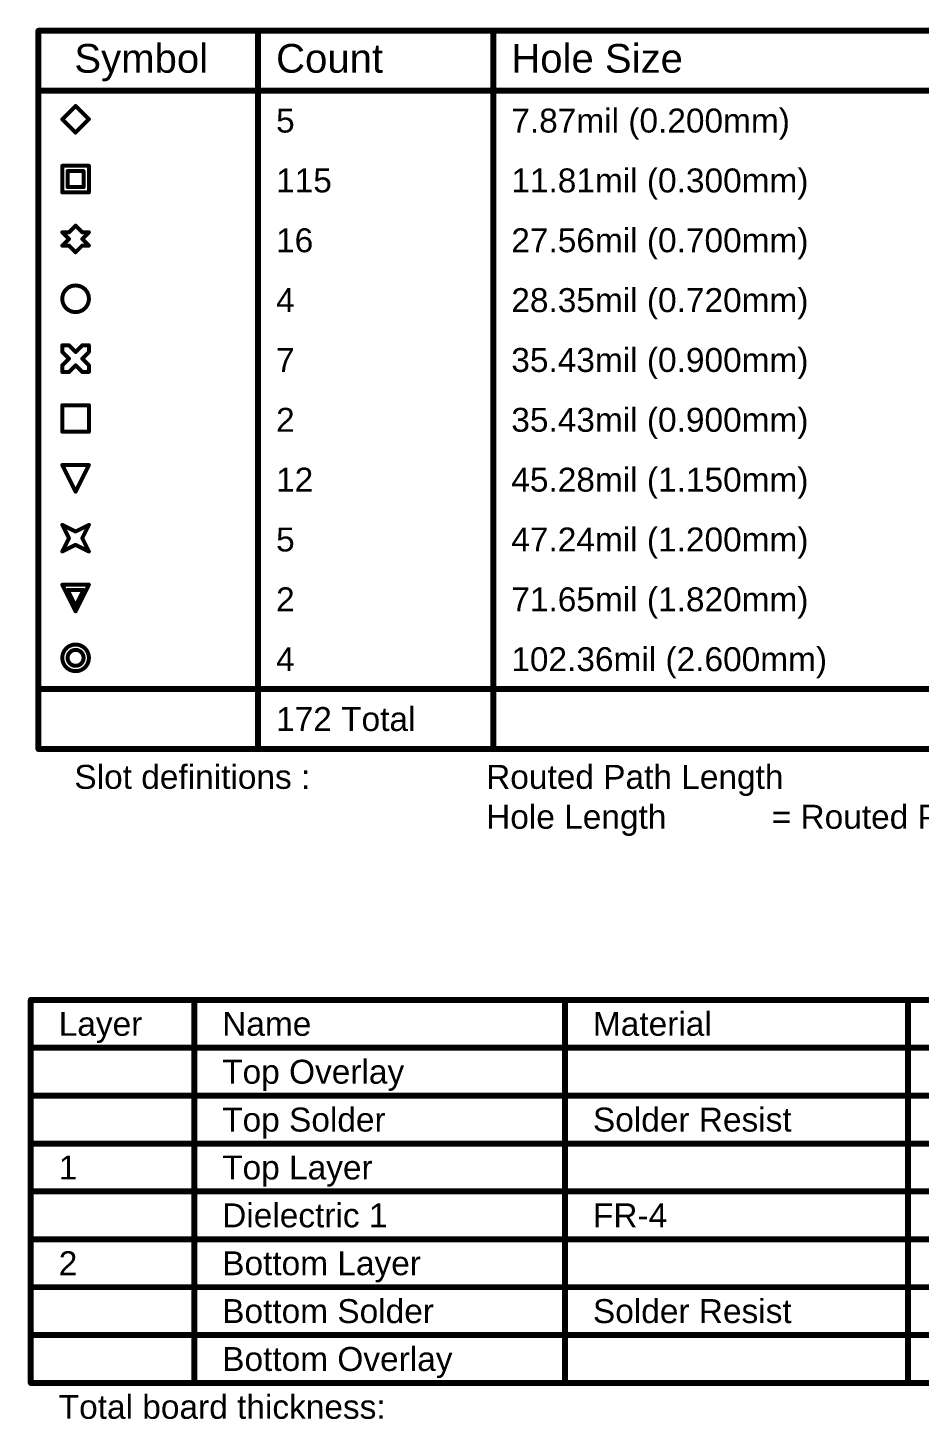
# Model space of a CAD drawing. Header units: inches. Extents: x 0 to 355, y -10 to 78.
# Drawn here: x 100 to 156.7, y -10.2 to 78.4 of the extents above; entities that cross this region are included whole.
import ezdxf

# ---------------------------------------------------------------- set-up
doc = ezdxf.new("R2010")
doc.units = ezdxf.units.IN
doc.layers.add('Drill Drawing', color=1, linetype='Continuous')
doc.layers.add('Fabrication', color=76, linetype='Continuous')
doc.styles.add('Arial', font='', dxfattribs={"height": 0.2})
doc.styles.get('Arial').set_extended_font_data('Arial')

msp = doc.modelspace()

# ---------------------------------------------------------------- linework, layer by layer
at = {"layer": 'Drill Drawing'}
for points, const_width in [([(100.648, 78.183), (354.577, 78.183)], 0.381), ([(100.648, 32.463), (100.648, 78.183)], 0.381), ([(114.64, 32.463), (114.64, 78.183)], 0.381), ([(129.622, 32.463), (129.622, 78.183)], 0.381), ([(100.648, 74.373), (354.577, 74.373)], 0.381), ([(102.166, 72.553), (103.013, 73.399)], 0.254), ([(103.013, 73.399), (103.86, 72.553)], 0.254), ([(102.166, 72.553), (103.013, 71.706)], 0.254), ([(103.013, 71.706), (103.86, 72.553)], 0.254), ([(102.166, 69.589), (103.86, 69.589)], 0.254), ([(102.166, 67.896), (102.166, 69.589)], 0.254), ([(102.505, 69.251), (103.521, 69.251)], 0.254), ([(102.505, 68.235), (102.505, 69.251)], 0.254), ([(103.521, 68.235), (103.521, 69.251)], 0.254), ([(103.86, 67.896), (103.86, 69.589)], 0.254), ([(102.505, 68.235), (103.521, 68.235)], 0.254), ([(102.166, 67.896), (103.86, 67.896)], 0.254), ([(102.59, 65.356), (103.013, 65.779)], 0.254), ([(103.013, 65.779), (103.436, 65.356)], 0.254), ([(102.166, 65.356), (102.59, 64.933)], 0.254), ([(102.166, 65.356), (102.59, 65.356)], 0.254), ([(102.166, 64.509), (102.59, 64.933)], 0.254), ([(103.436, 65.356), (103.86, 65.356)], 0.254), ([(103.436, 64.933), (103.86, 65.356)], 0.254), ([(103.436, 64.933), (103.86, 64.509)], 0.254), ([(102.166, 64.509), (102.59, 64.509)], 0.254), ([(102.59, 64.509), (103.013, 64.086)], 0.254), ([(103.013, 64.086), (103.436, 64.509)], 0.254), ([(103.436, 64.509), (103.86, 64.509)], 0.254), ([(102.166, 57.736), (102.166, 58.159)], 0.254), ([(102.166, 58.159), (102.59, 58.159)], 0.254), ([(102.166, 57.736), (102.59, 57.313)], 0.254), ([(102.59, 58.159), (103.013, 57.736)], 0.254), ([(103.013, 57.736), (103.436, 58.159)], 0.254), ([(103.436, 58.159), (103.86, 58.159)], 0.254), ([(103.436, 57.313), (103.86, 57.736)], 0.254), ([(103.86, 57.736), (103.86, 58.159)], 0.254), ([(102.166, 56.889), (102.59, 57.313)], 0.254), ([(102.166, 56.466), (102.166, 56.889)], 0.254), ([(102.59, 56.466), (103.013, 56.889)], 0.254), ([(103.013, 56.889), (103.436, 56.466)], 0.254), ([(103.436, 57.313), (103.86, 56.889)], 0.254), ([(103.86, 56.466), (103.86, 56.889)], 0.254), ([(102.166, 56.466), (102.59, 56.466)], 0.254), ([(103.436, 56.466), (103.86, 56.466)], 0.254), ([(102.166, 54.349), (103.86, 54.349)], 0.254), ([(102.166, 52.656), (102.166, 54.349)], 0.254), ([(103.86, 52.656), (103.86, 54.349)], 0.254), ([(102.166, 52.656), (103.86, 52.656)], 0.254), ([(102.166, 50.539), (103.86, 50.539)], 0.254), ([(102.166, 50.539), (103.013, 48.846)], 0.254), ([(103.013, 48.846), (103.86, 50.539)], 0.254), ([(102.166, 46.729), (103.013, 46.306)], 0.254), ([(102.166, 46.729), (102.59, 45.883)], 0.254), ([(103.013, 46.306), (103.86, 46.729)], 0.254), ([(103.436, 45.883), (103.86, 46.729)], 0.254), ([(102.166, 45.036), (102.59, 45.883)], 0.254), ([(102.166, 45.036), (103.013, 45.459)], 0.254), ([(103.013, 45.459), (103.86, 45.036)], 0.254), ([(103.436, 45.883), (103.86, 45.036)], 0.254), ([(102.166, 42.919), (103.86, 42.919)], 0.254), ([(102.166, 42.919), (103.013, 41.226)], 0.254), ([(102.505, 42.581), (103.521, 42.581)], 0.254), ([(102.505, 42.581), (103.013, 41.565)], 0.254), ([(103.013, 41.226), (103.86, 42.919)], 0.254), ([(103.013, 41.565), (103.521, 42.581)], 0.254), ([(100.648, 36.273), (354.577, 36.273)], 0.381), ([(100.648, 32.463), (354.577, 32.463)], 0.381)]:
    msp.add_lwpolyline(points, dxfattribs=dict(at, const_width=const_width))
for points, const_width in [([(100.552, 78.183, 1), (100.743, 78.183, 1)], 0.191), ([(100.552, 78.183, 1), (100.743, 78.183, 1)], 0.191), ([(114.545, 78.183, 1), (114.735, 78.183, 1)], 0.191), ([(129.527, 78.183, 1), (129.717, 78.183, 1)], 0.191), ([(100.552, 74.373, 1), (100.743, 74.373, 1)], 0.191), ([(102.949, 73.399, 1), (103.076, 73.399, 1)], 0.127), ([(102.949, 73.399, 1), (103.076, 73.399, 1)], 0.127), ([(102.103, 72.553, 1), (102.23, 72.553, 1)], 0.127), ([(102.103, 72.553, 1), (102.23, 72.553, 1)], 0.127), ([(103.796, 72.553, 1), (103.923, 72.553, 1)], 0.127), ([(103.796, 72.553, 1), (103.923, 72.553, 1)], 0.127), ([(102.949, 71.706, 1), (103.076, 71.706, 1)], 0.127), ([(102.949, 71.706, 1), (103.076, 71.706, 1)], 0.127), ([(102.103, 69.589, 1), (102.23, 69.589, 1)], 0.127), ([(102.103, 69.589, 1), (102.23, 69.589, 1)], 0.127), ([(102.441, 69.251, 1), (102.568, 69.251, 1)], 0.127), ([(102.441, 69.251, 1), (102.568, 69.251, 1)], 0.127), ([(103.457, 69.251, 1), (103.584, 69.251, 1)], 0.127), ([(103.457, 69.251, 1), (103.584, 69.251, 1)], 0.127), ([(103.796, 69.589, 1), (103.923, 69.589, 1)], 0.127), ([(103.796, 69.589, 1), (103.923, 69.589, 1)], 0.127), ([(102.441, 68.235, 1), (102.568, 68.235, 1)], 0.127), ([(102.441, 68.235, 1), (102.568, 68.235, 1)], 0.127), ([(103.457, 68.235, 1), (103.584, 68.235, 1)], 0.127), ([(103.457, 68.235, 1), (103.584, 68.235, 1)], 0.127), ([(102.103, 67.896, 1), (102.23, 67.896, 1)], 0.127), ([(102.103, 67.896, 1), (102.23, 67.896, 1)], 0.127), ([(103.796, 67.896, 1), (103.923, 67.896, 1)], 0.127), ([(103.796, 67.896, 1), (103.923, 67.896, 1)], 0.127), ([(102.949, 65.779, 1), (103.076, 65.779, 1)], 0.127), ([(102.949, 65.779, 1), (103.076, 65.779, 1)], 0.127), ([(102.103, 65.356, 1), (102.23, 65.356, 1)], 0.127), ([(102.103, 65.356, 1), (102.23, 65.356, 1)], 0.127), ([(102.526, 65.356, 1), (102.653, 65.356, 1)], 0.127), ([(102.526, 65.356, 1), (102.653, 65.356, 1)], 0.127), ([(102.526, 64.933, 1), (102.653, 64.933, 1)], 0.127), ([(102.526, 64.933, 1), (102.653, 64.933, 1)], 0.127), ([(103.373, 65.356, 1), (103.5, 65.356, 1)], 0.127), ([(103.373, 65.356, 1), (103.5, 65.356, 1)], 0.127), ([(103.373, 64.933, 1), (103.5, 64.933, 1)], 0.127), ([(103.373, 64.933, 1), (103.5, 64.933, 1)], 0.127), ([(103.796, 65.356, 1), (103.923, 65.356, 1)], 0.127), ([(103.796, 65.356, 1), (103.923, 65.356, 1)], 0.127), ([(102.103, 64.509, 1), (102.23, 64.509, 1)], 0.127), ([(102.103, 64.509, 1), (102.23, 64.509, 1)], 0.127), ([(102.526, 64.509, 1), (102.653, 64.509, 1)], 0.127), ([(102.526, 64.509, 1), (102.653, 64.509, 1)], 0.127), ([(102.949, 64.086, 1), (103.076, 64.086, 1)], 0.127), ([(102.949, 64.086, 1), (103.076, 64.086, 1)], 0.127), ([(103.373, 64.509, 1), (103.5, 64.509, 1)], 0.127), ([(103.373, 64.509, 1), (103.5, 64.509, 1)], 0.127), ([(103.796, 64.509, 1), (103.923, 64.509, 1)], 0.127), ([(103.796, 64.509, 1), (103.923, 64.509, 1)], 0.127), ([(103.86, 61.123, 1), (102.166, 61.123, 1)], 0.254), ([(102.103, 61.123, 1), (102.23, 61.123, 1)], 0.127), ([(103.796, 61.123, 1), (103.923, 61.123, 1)], 0.127), ([(102.103, 58.159, 1), (102.23, 58.159, 1)], 0.127), ([(102.103, 58.159, 1), (102.23, 58.159, 1)], 0.127), ([(102.103, 57.736, 1), (102.23, 57.736, 1)], 0.127), ([(102.103, 57.736, 1), (102.23, 57.736, 1)], 0.127), ([(102.526, 58.159, 1), (102.653, 58.159, 1)], 0.127), ([(102.526, 58.159, 1), (102.653, 58.159, 1)], 0.127), ([(102.949, 57.736, 1), (103.076, 57.736, 1)], 0.127), ([(102.949, 57.736, 1), (103.076, 57.736, 1)], 0.127), ([(103.373, 58.159, 1), (103.5, 58.159, 1)], 0.127), ([(103.373, 58.159, 1), (103.5, 58.159, 1)], 0.127), ([(103.796, 58.159, 1), (103.923, 58.159, 1)], 0.127), ([(103.796, 58.159, 1), (103.923, 58.159, 1)], 0.127), ([(103.796, 57.736, 1), (103.923, 57.736, 1)], 0.127), ([(103.796, 57.736, 1), (103.923, 57.736, 1)], 0.127), ([(102.103, 56.889, 1), (102.23, 56.889, 1)], 0.127), ([(102.103, 56.889, 1), (102.23, 56.889, 1)], 0.127), ([(102.526, 57.313, 1), (102.653, 57.313, 1)], 0.127), ([(102.526, 57.313, 1), (102.653, 57.313, 1)], 0.127), ([(102.949, 56.889, 1), (103.076, 56.889, 1)], 0.127), ([(102.949, 56.889, 1), (103.076, 56.889, 1)], 0.127), ([(103.373, 57.313, 1), (103.5, 57.313, 1)], 0.127), ([(103.373, 57.313, 1), (103.5, 57.313, 1)], 0.127), ([(103.796, 56.889, 1), (103.923, 56.889, 1)], 0.127), ([(103.796, 56.889, 1), (103.923, 56.889, 1)], 0.127), ([(102.103, 56.466, 1), (102.23, 56.466, 1)], 0.127), ([(102.103, 56.466, 1), (102.23, 56.466, 1)], 0.127), ([(102.526, 56.466, 1), (102.653, 56.466, 1)], 0.127), ([(102.526, 56.466, 1), (102.653, 56.466, 1)], 0.127), ([(103.373, 56.466, 1), (103.5, 56.466, 1)], 0.127), ([(103.373, 56.466, 1), (103.5, 56.466, 1)], 0.127), ([(103.796, 56.466, 1), (103.923, 56.466, 1)], 0.127), ([(103.796, 56.466, 1), (103.923, 56.466, 1)], 0.127), ([(102.103, 54.349, 1), (102.23, 54.349, 1)], 0.127), ([(102.103, 54.349, 1), (102.23, 54.349, 1)], 0.127), ([(103.796, 54.349, 1), (103.923, 54.349, 1)], 0.127), ([(103.796, 54.349, 1), (103.923, 54.349, 1)], 0.127), ([(102.103, 52.656, 1), (102.23, 52.656, 1)], 0.127), ([(102.103, 52.656, 1), (102.23, 52.656, 1)], 0.127), ([(103.796, 52.656, 1), (103.923, 52.656, 1)], 0.127), ([(103.796, 52.656, 1), (103.923, 52.656, 1)], 0.127), ([(102.103, 50.539, 1), (102.23, 50.539, 1)], 0.127), ([(102.103, 50.539, 1), (102.23, 50.539, 1)], 0.127), ([(103.796, 50.539, 1), (103.923, 50.539, 1)], 0.127), ([(103.796, 50.539, 1), (103.923, 50.539, 1)], 0.127), ([(102.949, 48.846, 1), (103.076, 48.846, 1)], 0.127), ([(102.949, 48.846, 1), (103.076, 48.846, 1)], 0.127), ([(102.103, 46.729, 1), (102.23, 46.729, 1)], 0.127), ([(102.103, 46.729, 1), (102.23, 46.729, 1)], 0.127), ([(102.949, 46.306, 1), (103.076, 46.306, 1)], 0.127), ([(102.949, 46.306, 1), (103.076, 46.306, 1)], 0.127), ([(103.796, 46.729, 1), (103.923, 46.729, 1)], 0.127), ([(103.796, 46.729, 1), (103.923, 46.729, 1)], 0.127), ([(102.526, 45.883, 1), (102.653, 45.883, 1)], 0.127), ([(102.526, 45.883, 1), (102.653, 45.883, 1)], 0.127), ([(102.949, 45.459, 1), (103.076, 45.459, 1)], 0.127), ([(102.949, 45.459, 1), (103.076, 45.459, 1)], 0.127), ([(103.373, 45.883, 1), (103.5, 45.883, 1)], 0.127), ([(103.373, 45.883, 1), (103.5, 45.883, 1)], 0.127), ([(102.103, 45.036, 1), (102.23, 45.036, 1)], 0.127), ([(102.103, 45.036, 1), (102.23, 45.036, 1)], 0.127), ([(103.796, 45.036, 1), (103.923, 45.036, 1)], 0.127), ([(103.796, 45.036, 1), (103.923, 45.036, 1)], 0.127), ([(102.103, 42.919, 1), (102.23, 42.919, 1)], 0.127), ([(102.103, 42.919, 1), (102.23, 42.919, 1)], 0.127), ([(102.441, 42.581, 1), (102.568, 42.581, 1)], 0.127), ([(102.441, 42.581, 1), (102.568, 42.581, 1)], 0.127), ([(103.457, 42.581, 1), (103.584, 42.581, 1)], 0.127), ([(103.457, 42.581, 1), (103.584, 42.581, 1)], 0.127), ([(103.796, 42.919, 1), (103.923, 42.919, 1)], 0.127), ([(103.796, 42.919, 1), (103.923, 42.919, 1)], 0.127), ([(102.949, 41.565, 1), (103.076, 41.565, 1)], 0.127), ([(102.949, 41.565, 1), (103.076, 41.565, 1)], 0.127), ([(102.949, 41.226, 1), (103.076, 41.226, 1)], 0.127), ([(102.949, 41.226, 1), (103.076, 41.226, 1)], 0.127), ([(103.86, 38.263, 1), (102.166, 38.263, 1)], 0.254), ([(102.103, 38.263, 1), (102.23, 38.263, 1)], 0.127), ([(103.521, 38.263, 1), (102.505, 38.263, 1)], 0.254), ([(102.441, 38.263, 1), (102.568, 38.263, 1)], 0.127), ([(103.457, 38.263, 1), (103.584, 38.263, 1)], 0.127), ([(103.796, 38.263, 1), (103.923, 38.263, 1)], 0.127), ([(100.552, 36.273, 1), (100.743, 36.273, 1)], 0.191), ([(100.552, 32.463, 1), (100.743, 32.463, 1)], 0.191), ([(100.552, 32.463, 1), (100.743, 32.463, 1)], 0.191), ([(114.545, 32.463, 1), (114.735, 32.463, 1)], 0.191), ([(129.527, 32.463, 1), (129.717, 32.463, 1)], 0.191)]:
    msp.add_lwpolyline(points, format="xyb", close=True, dxfattribs=dict(at, const_width=const_width))
at = {"layer": 'Fabrication', "const_width": 0.381}
for points in [[(100.16, 16.486), (215.445, 16.486)], [(100.16, -7.898), (100.16, 16.486)], [(110.572, -7.898), (110.572, 16.486)], [(134.187, -7.898), (134.187, 16.486)], [(156.025, -7.898), (156.025, 16.486)], [(100.16, 13.438), (215.445, 13.438)], [(100.16, 10.39), (110.572, 10.39)], [(110.572, 10.39), (134.187, 10.39)], [(134.187, 10.39), (156.025, 10.39)], [(156.025, 10.39), (172.531, 10.39)], [(100.16, 7.342), (110.572, 7.342)], [(110.572, 7.342), (134.187, 7.342)], [(134.187, 7.342), (156.025, 7.342)], [(156.025, 7.342), (172.531, 7.342)], [(100.16, 4.294), (110.572, 4.294)], [(110.572, 4.294), (134.187, 4.294)], [(134.187, 4.294), (156.025, 4.294)], [(156.025, 4.294), (172.531, 4.294)], [(100.16, 1.246), (110.572, 1.246)], [(110.572, 1.246), (134.187, 1.246)], [(134.187, 1.246), (156.025, 1.246)], [(156.025, 1.246), (172.531, 1.246)], [(100.16, -1.802), (110.572, -1.802)], [(110.572, -1.802), (134.187, -1.802)], [(134.187, -1.802), (156.025, -1.802)], [(156.025, -1.802), (172.531, -1.802)], [(100.16, -4.85), (110.572, -4.85)], [(110.572, -4.85), (134.187, -4.85)], [(134.187, -4.85), (156.025, -4.85)], [(156.025, -4.85), (172.531, -4.85)], [(100.16, -7.898), (110.572, -7.898)], [(110.572, -7.898), (134.187, -7.898)], [(134.187, -7.898), (156.025, -7.898)], [(156.025, -7.898), (172.531, -7.898)]]:
    msp.add_lwpolyline(points, dxfattribs=at)
at = {"layer": 'Fabrication', "const_width": 0.191}
for points in [[(100.065, 16.486, 1), (100.255, 16.486, 1)], [(100.065, 16.486, 1), (100.255, 16.486, 1)], [(110.476, 16.486, 1), (110.667, 16.486, 1)], [(134.092, 16.486, 1), (134.282, 16.486, 1)], [(155.93, 16.486, 1), (156.12, 16.486, 1)], [(100.065, 13.438, 1), (100.255, 13.438, 1)], [(100.065, 10.39, 1), (100.255, 10.39, 1)], [(110.476, 10.39, 1), (110.667, 10.39, 1)], [(110.476, 10.39, 1), (110.667, 10.39, 1)], [(134.092, 10.39, 1), (134.282, 10.39, 1)], [(134.092, 10.39, 1), (134.282, 10.39, 1)], [(155.93, 10.39, 1), (156.12, 10.39, 1)], [(155.93, 10.39, 1), (156.12, 10.39, 1)], [(100.065, 7.342, 1), (100.255, 7.342, 1)], [(110.476, 7.342, 1), (110.667, 7.342, 1)], [(110.476, 7.342, 1), (110.667, 7.342, 1)], [(134.092, 7.342, 1), (134.282, 7.342, 1)], [(134.092, 7.342, 1), (134.282, 7.342, 1)], [(155.93, 7.342, 1), (156.12, 7.342, 1)], [(155.93, 7.342, 1), (156.12, 7.342, 1)], [(100.065, 4.294, 1), (100.255, 4.294, 1)], [(110.476, 4.294, 1), (110.667, 4.294, 1)], [(110.476, 4.294, 1), (110.667, 4.294, 1)], [(134.092, 4.294, 1), (134.282, 4.294, 1)], [(134.092, 4.294, 1), (134.282, 4.294, 1)], [(155.93, 4.294, 1), (156.12, 4.294, 1)], [(155.93, 4.294, 1), (156.12, 4.294, 1)], [(100.065, 1.246, 1), (100.255, 1.246, 1)], [(110.476, 1.246, 1), (110.667, 1.246, 1)], [(110.476, 1.246, 1), (110.667, 1.246, 1)], [(134.092, 1.246, 1), (134.282, 1.246, 1)], [(134.092, 1.246, 1), (134.282, 1.246, 1)], [(155.93, 1.246, 1), (156.12, 1.246, 1)], [(155.93, 1.246, 1), (156.12, 1.246, 1)], [(100.065, -1.802, 1), (100.255, -1.802, 1)], [(110.476, -1.802, 1), (110.667, -1.802, 1)], [(110.476, -1.802, 1), (110.667, -1.802, 1)], [(134.092, -1.802, 1), (134.282, -1.802, 1)], [(134.092, -1.802, 1), (134.282, -1.802, 1)], [(155.93, -1.802, 1), (156.12, -1.802, 1)], [(155.93, -1.802, 1), (156.12, -1.802, 1)], [(100.065, -4.85, 1), (100.255, -4.85, 1)], [(110.476, -4.85, 1), (110.667, -4.85, 1)], [(110.476, -4.85, 1), (110.667, -4.85, 1)], [(134.092, -4.85, 1), (134.282, -4.85, 1)], [(134.092, -4.85, 1), (134.282, -4.85, 1)], [(155.93, -4.85, 1), (156.12, -4.85, 1)], [(155.93, -4.85, 1), (156.12, -4.85, 1)], [(100.065, -7.898, 1), (100.255, -7.898, 1)], [(100.065, -7.898, 1), (100.255, -7.898, 1)], [(110.476, -7.898, 1), (110.667, -7.898, 1)], [(110.476, -7.898, 1), (110.667, -7.898, 1)], [(110.476, -7.898, 1), (110.667, -7.898, 1)], [(134.092, -7.898, 1), (134.282, -7.898, 1)], [(134.092, -7.898, 1), (134.282, -7.898, 1)], [(134.092, -7.898, 1), (134.282, -7.898, 1)], [(155.93, -7.898, 1), (156.12, -7.898, 1)], [(155.93, -7.898, 1), (156.12, -7.898, 1)], [(155.93, -7.898, 1), (156.12, -7.898, 1)]]:
    msp.add_lwpolyline(points, format="xyb", close=True, dxfattribs=at)

# ---------------------------------------------------------------- texts
at = {"layer": 'Drill Drawing', "style": 'Arial'}
for s, height, p in [('Symbol', 1.8288, (102.934, 75.516)), ('Count', 1.8288, (115.783, 75.516)), ('Hole Size', 1.8288, (130.765, 75.516)), ('5', 1.524, (115.783, 71.706)), ('7.87mil (0.200mm)', 1.524, (130.765, 71.706)), ('115', 1.524, (115.783, 67.896)), ('11.81mil (0.300mm)', 1.524, (130.765, 67.896)), ('16', 1.524, (115.783, 64.086)), ('27.56mil (0.700mm)', 1.524, (130.765, 64.086)), ('4', 1.524, (115.783, 60.276)), ('28.35mil (0.720mm)', 1.524, (130.765, 60.276)), ('7', 1.524, (115.783, 56.466)), ('35.43mil (0.900mm)', 1.524, (130.765, 56.466)), ('2', 1.524, (115.783, 52.656)), ('35.43mil (0.900mm)', 1.524, (130.765, 52.656)), ('12', 1.524, (115.783, 48.846)), ('45.28mil (1.150mm)', 1.524, (130.765, 48.846)), ('5', 1.524, (115.783, 45.036)), ('47.24mil (1.200mm)', 1.524, (130.765, 45.036)), ('2', 1.524, (115.783, 41.226)), ('71.65mil (1.820mm)', 1.524, (130.765, 41.226)), ('102.36mil (2.600mm)', 1.524, (130.765, 37.416)), ('4', 1.524, (115.783, 37.416)), ('172 Total', 1.524, (115.783, 33.606)), ('Slot definitions :', 1.524, (102.934, 29.924)), ('Routed Path Length', 1.524, (129.164, 29.924)), ('Hole Length', 1.524, (129.164, 27.384)), (' = Routed Path Length + Tool Size = Slot length as defined in the PCB layout', 1.524, (146.761, 27.384))]:
    msp.add_text(s, height=height, dxfattribs=at).set_placement(p)
at = {"layer": 'Fabrication', "style": 'Arial'}
for s, p in [('Layer', (101.938, 14.2)), ('Name', (112.35, 14.2)), ('Material', (135.965, 14.2)), ('Top Overlay', (112.35, 11.152)), ('Top Solder', (112.35, 8.104)), ('Solder Resist', (135.965, 8.104)), ('1', (101.938, 5.056)), ('Top Layer', (112.35, 5.056)), ('Dielectric 1', (112.35, 2.008)), ('FR-4', (135.965, 2.008)), ('2', (101.938, -1.04)), ('Bottom Layer', (112.35, -1.04)), ('Bottom Solder', (112.35, -4.088)), ('Solder Resist', (135.965, -4.088)), ('Bottom Overlay', (112.35, -7.136)), ('Total board thickness:', (101.938, -10.184))]:
    msp.add_text(s, height=1.524, dxfattribs=at).set_placement(p)

doc.saveas('drawing.dxf')
